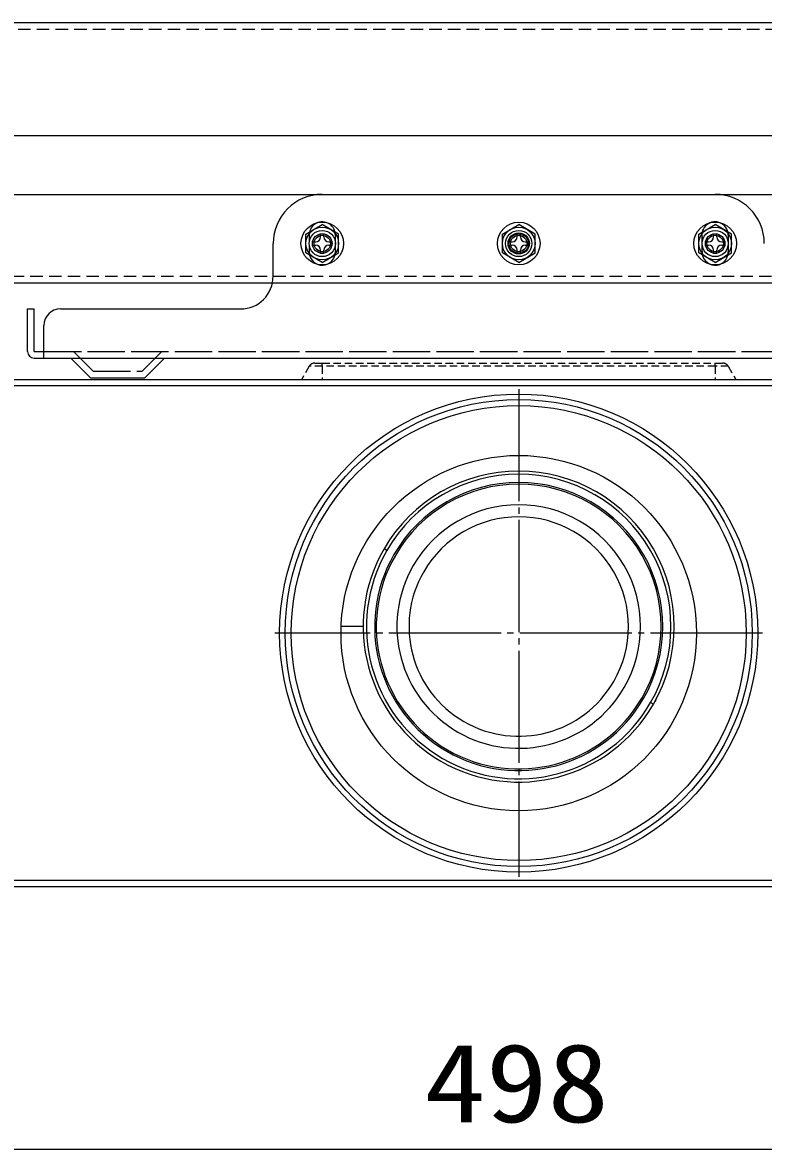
# Model space of a CAD drawing. Units: millimetres, scale not verified. Extents: x -63 to 64, y -57 to 57.
# Drawn here: x -36.23 to -13.6, y -1.25 to 33.18 of the extents above; entities that cross this region are included whole.
import ezdxf
from ezdxf.enums import TextEntityAlignment as Align

# ---------------------------------------------------------------- set-up
doc = ezdxf.new("R2010")
doc.units = ezdxf.units.MM
doc.header["$LTSCALE"] = 0.190236
for name, pattern in [('DASHED1', [1.8, 1.2, -0.6]), ('DASHED2', [3, 2, -1]), ('LONG_CHAIN', [21, 18, -1, 1, -1]), ('LONG_DASHED1', [7, 6, -1])]:
    doc.linetypes.add(name, pattern=pattern)
for name, color, linetype in [('0-3_S1', 1, 'Continuous'), ('0-4_GAIKEI', 1, 'Continuous'), ('0-5_KIJUN', 7, 'Continuous')]:
    doc.layers.add(name, color=color, linetype=linetype)
doc.styles.add('ＭＳ ゴシック', font='')
doc.styles.get('ＭＳ ゴシック').set_extended_font_data('MS Gothic')

msp = doc.modelspace()

# ---------------------------------------------------------------- linework, layer by layer
at = {"layer": '0-3_S1'}
for p, q in [((-38.3773, 33.1771), (-3.7772, 33.1771)), ((-37.5773, 29.7271), (-4.5772, 29.7271)), ((-38.5773, 27.9271), (-3.5772, 27.9271)), ((-27.5773, 26.7157), (-27.0773, 27.0044)), ((-26.5773, 26.7157), (-27.0773, 27.0044)), ((-21.5773, 26.7157), (-21.0773, 27.0044)), ((-20.5773, 26.7157), (-21.0773, 27.0044)), ((-15.5773, 26.7157), (-15.0773, 27.0044)), ((-14.5773, 26.7157), (-15.0773, 27.0044)), ((-27.5773, 26.1384), (-27.5773, 26.7157)), ((-27.1273, 26.6271), (-27.1273, 26.7271)), ((-27.1273, 26.7271), (-27.0273, 26.7271)), ((-27.0273, 26.6271), (-27.0273, 26.7271)), ((-26.5773, 26.1384), (-26.5773, 26.7157)), ((-21.5773, 26.1384), (-21.5773, 26.7157)), ((-21.1273, 26.7271), (-21.0273, 26.7271)), ((-21.1273, 26.6271), (-21.1273, 26.7271)), ((-21.0273, 26.6271), (-21.0273, 26.7271)), ((-20.5773, 26.1384), (-20.5773, 26.7157)), ((-15.5773, 26.1384), (-15.5773, 26.7157)), ((-15.1273, 26.6271), (-15.1273, 26.7271)), ((-15.1273, 26.7271), (-15.0273, 26.7271)), ((-15.0273, 26.6271), (-15.0273, 26.7271)), ((-14.5773, 26.1384), (-14.5773, 26.7157)), ((-28.5773, 25.4271), (-28.5773, 26.4271)), ((-27.3773, 26.3771), (-27.3773, 26.4771)), ((-27.3773, 26.4771), (-27.2773, 26.4771)), ((-27.3773, 26.3771), (-27.2773, 26.3771)), ((-27.1273, 26.1271), (-27.1273, 26.2271)), ((-27.0273, 26.1271), (-27.0273, 26.2271)), ((-26.8773, 26.4771), (-26.7773, 26.4771)), ((-26.8773, 26.3771), (-26.7773, 26.3771)), ((-26.7773, 26.3771), (-26.7773, 26.4771)), ((-21.3773, 26.3771), (-21.3773, 26.4771)), ((-21.3773, 26.4771), (-21.2773, 26.4771)), ((-21.3773, 26.3771), (-21.2773, 26.3771)), ((-21.1273, 26.1271), (-21.1273, 26.2271)), ((-21.0273, 26.1271), (-21.0273, 26.2271)), ((-20.8773, 26.4771), (-20.7773, 26.4771)), ((-20.8773, 26.3771), (-20.7773, 26.3771)), ((-20.7773, 26.3771), (-20.7773, 26.4771)), ((-15.3773, 26.3771), (-15.3773, 26.4771)), ((-15.3773, 26.4771), (-15.2773, 26.4771)), ((-15.3773, 26.3771), (-15.2773, 26.3771)), ((-15.1273, 26.1271), (-15.1273, 26.2271)), ((-15.0273, 26.1271), (-15.0273, 26.2271)), ((-14.8773, 26.4771), (-14.7773, 26.4771)), ((-14.8773, 26.3771), (-14.7773, 26.3771)), ((-14.7773, 26.3771), (-14.7773, 26.4771)), ((-27.0773, 25.8497), (-27.5773, 26.1384)), ((-27.1273, 26.1271), (-27.0273, 26.1271)), ((-27.0773, 25.8497), (-26.5773, 26.1384)), ((-21.0773, 25.8497), (-21.5773, 26.1384)), ((-21.1273, 26.1271), (-21.0273, 26.1271)), ((-21.0773, 25.8497), (-20.5773, 26.1384)), ((-15.0773, 25.8497), (-15.5773, 26.1384)), ((-15.1273, 26.1271), (-15.0273, 26.1271)), ((-15.0773, 25.8497), (-14.5773, 26.1384)), ((-38.5773, 25.2271), (-3.5772, 25.2271)), ((-36.0773, 23.1271), (-36.0773, 24.4271)), ((-36.0773, 24.4271), (-35.8773, 24.4271)), ((-35.8773, 23.1271), (-35.8773, 24.4271)), ((-35.0773, 24.4271), (-29.5773, 24.4271)), ((-35.5773, 22.9271), (-35.5773, 23.9271)), ((-35.8773, 23.1271), (-35.5773, 23.1271)), ((-35.8773, 22.9271), (-6.2772, 22.9271)), ((-34.1601, 22.3271), (-34.7601, 22.9271)), ((-32.4944, 22.3271), (-31.8944, 22.9271)), ((-34.1601, 22.3271), (-32.4944, 22.3271))]:
    msp.add_line(p, q, dxfattribs=at)
at = {"layer": '0-3_S1', "linetype": 'DASHED2'}
for p, q in [((-38.0773, 32.9771), (-4.0772, 32.9771)), ((-38.2773, 25.4271), (-3.8772, 25.4271))]:
    msp.add_line(p, q, dxfattribs=at)
at = {"layer": '0-3_S1', "linetype": 'LONG_DASHED1'}
for p, q in [((-35.5773, 23.1271), (-6.5772, 23.1271)), ((-34.0773, 22.5271), (-34.6773, 23.1271)), ((-32.5773, 22.5271), (-31.9773, 23.1271)), ((-34.0773, 22.5271), (-32.5773, 22.5271))]:
    msp.add_line(p, q, dxfattribs=at)
at = {"layer": '0-3_S1'}
for centre, radius in [((-27.0773, 26.4271), 0.65), ((-27.0773, 26.4271), 0.5), ((-21.0773, 26.4271), 0.65), ((-21.0773, 26.4271), 0.5), ((-15.0773, 26.4271), 0.65), ((-15.0773, 26.4271), 0.5), ((-27.0773, 26.4271), 0.4), ((-27.0773, 26.4271), 0.3), ((-27.0773, 26.4271), 0.25), ((-21.0773, 26.4271), 0.4), ((-21.0773, 26.4271), 0.325), ((-21.0773, 26.4271), 0.3), ((-21.0773, 26.4271), 0.25), ((-15.0773, 26.4271), 0.4), ((-15.0773, 26.4271), 0.3), ((-15.0773, 26.4271), 0.25)]:
    msp.add_circle(centre, radius, dxfattribs=at)
for centre, radius, start, end in [((-27.0773, 26.4271), 1.5, 90, 180), ((-15.0773, 26.4271), 1.5, 0, 90), ((-27.0773, 26.689), 0.4, 357.5, 177.5), ((-15.083, 26.6888), 0.4, 2.5, 191.87068), ((-21.0773, 26.4271), 6.4057, 177.5, 182.5), ((-27.2773, 26.6271), 0.15, 270, 0), ((-26.8773, 26.6271), 0.15, 180, 270), ((-21.0773, 26.4271), 5.6057, 177.5, 182.5), ((-21.2773, 26.6271), 0.15, 270, 0), ((-20.8773, 26.6271), 0.15, 180, 270), ((-21.0773, 26.4271), 5.6057, 357.5, 3.16569), ((-15.2773, 26.6271), 0.15, 270, 0), ((-14.8773, 26.6271), 0.15, 180, 270), ((-21.0773, 26.4271), 6.4057, 357.5, 2.5), ((-27.0773, 26.1651), 0.4, 182.5, 2.5), ((-27.2773, 26.2271), 0.15, 0, 90), ((-26.8773, 26.2271), 0.15, 90, 180), ((-21.2773, 26.2271), 0.15, 0, 90), ((-20.8773, 26.2271), 0.15, 90, 180), ((-15.0773, 26.1651), 0.4, 177.5, 357.5), ((-15.2773, 26.2271), 0.15, 0, 90), ((-14.8773, 26.2271), 0.15, 90, 180), ((-29.5773, 25.4271), 1, 270, 0), ((-35.0773, 23.9271), 0.5, 90, 180), ((-35.8773, 23.1271), 0.2, 180, 270)]:
    msp.add_arc(centre, radius, start, end, dxfattribs=at)
at = {"layer": '0-4_GAIKEI', "linetype": 'DASHED1'}
for p, q in [((-27.3027, 22.7769), (-27.0773, 22.7769)), ((-27.0773, 22.7769), (-15.0773, 22.7769)), ((-15.0773, 22.7769), (-14.8519, 22.7769)), ((-27.4759, 22.6769), (-27.7068, 22.2769)), ((-27.0773, 22.6769), (-27.4759, 22.6769)), ((-27.0773, 22.6769), (-27.0773, 22.2769)), ((-15.0773, 22.6769), (-15.0773, 22.2769)), ((-14.6787, 22.6769), (-14.4477, 22.2769))]:
    msp.add_line(p, q, dxfattribs=at)
at = {"layer": '0-4_GAIKEI', "color": 7}
for p, q in [((-43.7373, 22.2769), (1.5827, 22.2769)), ((-10.337, 6.7768), (-43.7373, 6.7768))]:
    msp.add_line(p, q, dxfattribs=at)
at = {"layer": '0-4_GAIKEI'}
for p, q in [((1.5827, 22.0769), (-43.7373, 22.0769)), ((-17.3899, 17.3189), (-17.3908, 17.3182)), ((-25.1043, 17.0519), (-25.1909, 17.1019)), ((-25.8273, 14.7302), (-26.4985, 14.7302)), ((-17.2668, 12.5268), (-17.3101, 12.5518)), ((-16.9637, 12.3518), (-17.0503, 12.4018)), ((-24.4071, 12.0094), (-24.4064, 12.0099)), ((-43.7373, 6.9768), (-10.3266, 6.9768))]:
    msp.add_line(p, q, dxfattribs=at)
at = {"layer": '0-4_GAIKEI', "color": 3}
msp.add_line((1.8228, -1.247), (-43.9773, -1.247), dxfattribs=at)
at = {"layer": '0-4_GAIKEI', "linetype": 'DASHED1'}
for points in [[(-15.0773, 22.6769), (-27.0773, 22.6769), (-27.0773, 22.7769)], [(-14.6787, 22.6769), (-15.0773, 22.6769), (-15.0773, 22.7769)]]:
    msp.add_lwpolyline(points, dxfattribs=at)
at = {"layer": '0-4_GAIKEI'}
for radius in [7.3018, 7.1326, 6.95, 5.4268]:
    msp.add_circle((-21.0773, 14.5268), radius, dxfattribs=at)
at = {"layer": '0-4_GAIKEI', "linetype": 'DASHED1'}
for centre, start, end in [((-27.3027, 22.5769), 90, 149.99999), ((-14.8519, 22.5769), 29.99996, 90)]:
    msp.add_arc(centre, 0.2, start, end, dxfattribs=at)
at = {"layer": '0-4_GAIKEI'}
for centre, radius, start, end in [((-21.0773, 14.7268), 4.75, 329.99997, 149.99999), ((-21.0773, 14.7268), 4.65, 329.99997, 149.99999), ((-21.0773, 14.7268), 4.4, 329.99997, 149.99999), ((-21.0773, 14.7268), 4.35, 329.99997, 149.99999), ((-21.0773, 14.7268), 3.72, 329.99997, 149.99999), ((-21.0773, 14.7268), 3.3512, 329.99997, 149.99999), ((-21.0773, 14.7268), 4.75, 150, 329.99997), ((-21.0773, 14.7268), 4.65, 150, 329.99997), ((-21.0773, 14.7268), 4.4, 150, 329.99997), ((-21.0773, 14.7268), 4.35, 150, 329.99997), ((-21.0773, 14.7268), 3.72, 150, 329.99997), ((-21.0773, 14.7268), 3.3512, 150, 329.99997), ((-16.9552, 12.499), 0.0712, 306.25665, 359.99996)]:
    msp.add_arc(centre, radius, start, end, dxfattribs=at)
at = {"layer": '0-5_KIJUN', "linetype": 'LONG_CHAIN'}
for p, q in [((-21.0773, 21.9769), (-21.0773, 7.0768)), ((-13.6273, 14.5268), (-28.5273, 14.5268))]:
    msp.add_line(p, q, dxfattribs=at)

# ---------------------------------------------------------------- texts
at = {"layer": '0-4_GAIKEI', "color": 3, "style": 'ＭＳ ゴシック', "width": 1.15}
msp.add_text('498', height=2.406, dxfattribs=at).set_placement((-23.9644, -1.1374), align=Align.BOTTOM_LEFT)

doc.saveas('drawing.dxf')
